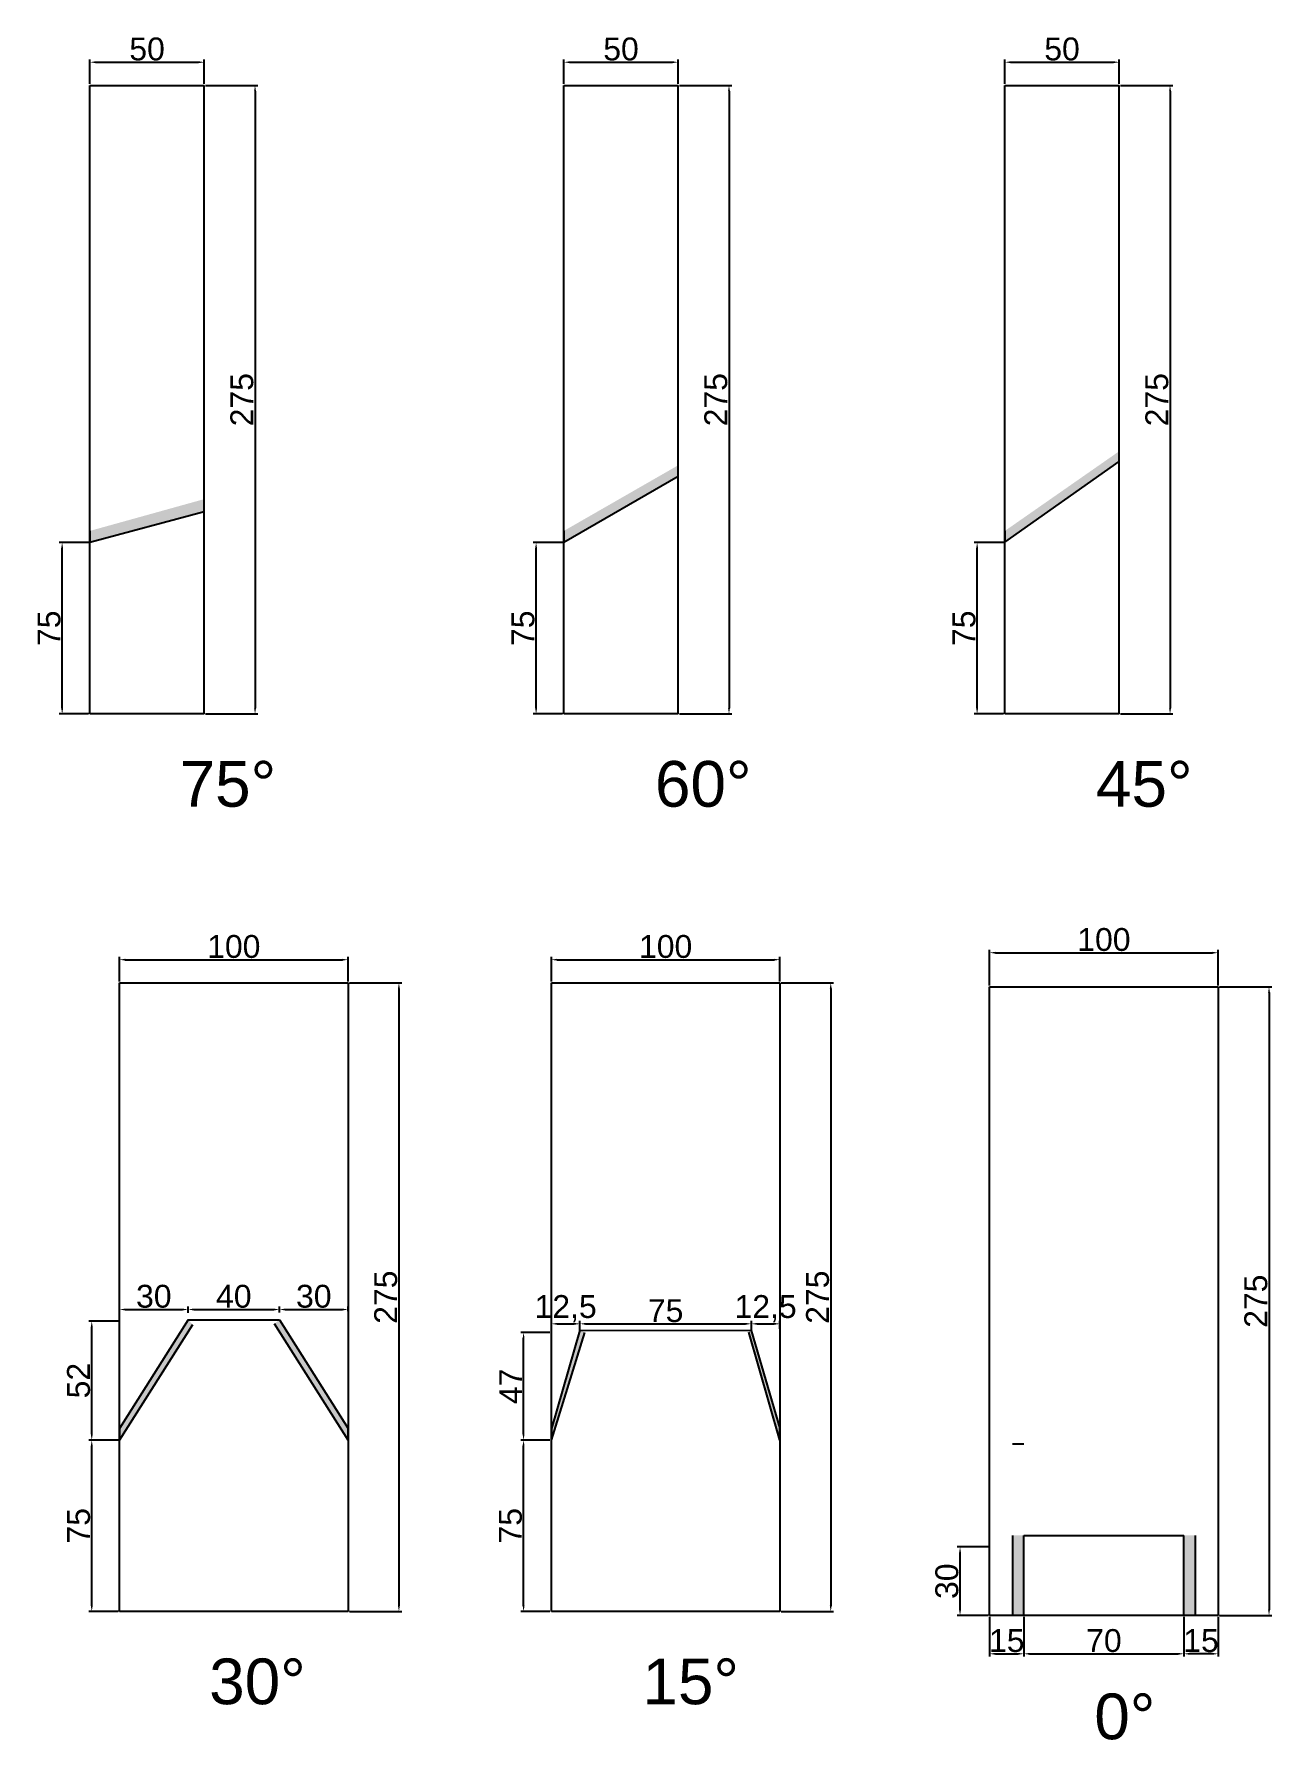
# Model space of a CAD drawing. Header units: millimetres. Extents: x 277 to 35015, y -7843 to 25622.
# Drawn here: x 2568 to 3109, y 697 to 1443 of the extents above; entities that cross this region are included whole.
import ezdxf

# ---------------------------------------------------------------- set-up
doc = ezdxf.new("R2010")
doc.units = ezdxf.units.MM
doc.layers.add('尺寸标注', color=6, linetype='Continuous')
doc.layers.add('焊缝', color=250, linetype='Continuous')
doc.styles.get("Standard").update_dxf_attribs({"font": 'arial.ttf'})
doc.dimstyles.new('ISO-25-JHF', dxfattribs={"dimtxt": 10, "dimasz": 2.5, "dimexe": 1.25, "dimexo": 0.625, "dimtad": 1, "dimtxsty": 'Standard', "dimcen": 2.5, "dimadec": 0, "dimazin": 0, "dimtfac": 1, "dimtmove": 0, "dimatfit": 3, "dimfxl": 1, "dimarcsym": 0})

# ---------------------------------------------------------------- blocks, each defined once
blk = doc.blocks.new('*D182')
at = {"layer": 'Defpoints', "color": 0, "transparency": 16777216}
for p in [(2579.96, 1220.59), (2592.12, 1220.59), (2592.12, 1145.59)]:
    blk.add_point(p, dxfattribs=at)
at = {"layer": '尺寸标注', "color": 0, "lineweight": -2, "transparency": 16777216}
for p, q in [((2591.49, 1220.59), (2578.71, 1220.59)), ((2579.96, 1148.09), (2579.96, 1218.09)), ((2591.49, 1145.59), (2578.71, 1145.59))]:
    blk.add_line(p, q, dxfattribs=at)
at = {"layer": '尺寸标注', "color": 0, "transparency": 16777216}
for points in [[(2579.54, 1218.09), (2580.38, 1218.09), (2579.96, 1220.59)], [(2579.54, 1148.09), (2580.38, 1148.09), (2579.96, 1145.59)]]:
    blk.add_solid(points, dxfattribs=at)
at = {"layer": '尺寸标注', "color": 0, "transparency": 16777216, "insert": (2574.25, 1183.09), "char_height": 10, "attachment_point": 5, "rotation": 90}
blk.add_mtext('75', dxfattribs=at)
blk = doc.blocks.new('*D183')
at = {"layer": 'Defpoints', "color": 0, "transparency": 16777216}
for p in [(2787.35, 1220.59), (2799.51, 1220.59), (2799.51, 1145.59)]:
    blk.add_point(p, dxfattribs=at)
at = {"layer": '尺寸标注', "color": 0, "lineweight": -2, "transparency": 16777216}
for p, q in [((2798.88, 1220.59), (2786.1, 1220.59)), ((2787.35, 1148.09), (2787.35, 1218.09)), ((2798.88, 1145.59), (2786.1, 1145.59))]:
    blk.add_line(p, q, dxfattribs=at)
at = {"layer": '尺寸标注', "color": 0, "transparency": 16777216}
for points in [[(2786.93, 1218.09), (2787.76, 1218.09), (2787.35, 1220.59)], [(2786.93, 1148.09), (2787.76, 1148.09), (2787.35, 1145.59)]]:
    blk.add_solid(points, dxfattribs=at)
at = {"layer": '尺寸标注', "color": 0, "transparency": 16777216, "insert": (2781.64, 1183.09), "char_height": 10, "attachment_point": 5, "rotation": 90}
blk.add_mtext('75', dxfattribs=at)
blk = doc.blocks.new('*D189')
at = {"layer": 'Defpoints', "color": 0, "transparency": 16777216}
for p in [(2705.07, 1038.09), (2605.07, 1027.96), (2705.07, 1027.96)]:
    blk.add_point(p, dxfattribs=at)
at = {"layer": '尺寸标注', "color": 0, "lineweight": -2, "transparency": 16777216}
for p, q in [((2605.07, 1028.58), (2605.07, 1039.34)), ((2607.57, 1038.09), (2702.57, 1038.09)), ((2705.07, 1028.58), (2705.07, 1039.34))]:
    blk.add_line(p, q, dxfattribs=at)
at = {"layer": '尺寸标注', "color": 0, "transparency": 16777216}
for points in [[(2607.57, 1038.51), (2607.57, 1037.68), (2605.07, 1038.09)], [(2702.57, 1038.51), (2702.57, 1037.68), (2705.07, 1038.09)]]:
    blk.add_solid(points, dxfattribs=at)
at = {"layer": '尺寸标注', "color": 0, "transparency": 16777216, "insert": (2655.07, 1043.82), "char_height": 10, "attachment_point": 5}
blk.add_mtext('100', dxfattribs=at)
blk = doc.blocks.new('*D190')
at = {"layer": 'Defpoints', "color": 0, "transparency": 16777216}
for p in [(2592.91, 827.96), (2605.07, 827.96), (2605.07, 752.96)]:
    blk.add_point(p, dxfattribs=at)
at = {"layer": '尺寸标注', "color": 0, "lineweight": -2, "transparency": 16777216}
for p, q in [((2604.45, 827.96), (2591.66, 827.96)), ((2592.91, 755.46), (2592.91, 825.46)), ((2604.45, 752.96), (2591.66, 752.96))]:
    blk.add_line(p, q, dxfattribs=at)
at = {"layer": '尺寸标注', "color": 0, "transparency": 16777216}
for points in [[(2592.5, 825.46), (2593.33, 825.46), (2592.91, 827.96)], [(2592.5, 755.46), (2593.33, 755.46), (2592.91, 752.96)]]:
    blk.add_solid(points, dxfattribs=at)
at = {"layer": '尺寸标注', "color": 0, "transparency": 16777216, "insert": (2587.2, 790.46), "char_height": 10, "attachment_point": 5, "rotation": 90}
blk.add_mtext('75', dxfattribs=at)
blk = doc.blocks.new('*D191')
at = {"layer": 'Defpoints', "color": 0, "transparency": 16777216}
for p in [(2705.07, 1027.96), (2705.07, 752.96), (2727.32, 752.96)]:
    blk.add_point(p, dxfattribs=at)
at = {"layer": '尺寸标注', "color": 0, "lineweight": -2, "transparency": 16777216}
for p, q in [((2705.7, 1027.96), (2728.57, 1027.96)), ((2727.32, 1025.46), (2727.32, 755.46)), ((2705.7, 752.96), (2728.57, 752.96))]:
    blk.add_line(p, q, dxfattribs=at)
at = {"layer": '尺寸标注', "color": 0, "transparency": 16777216}
for points in [[(2726.91, 1025.46), (2727.74, 1025.46), (2727.32, 1027.96)], [(2726.91, 755.46), (2727.74, 755.46), (2727.32, 752.96)]]:
    blk.add_solid(points, dxfattribs=at)
at = {"layer": '尺寸标注', "color": 0, "transparency": 16777216, "insert": (2721.59, 890.46), "char_height": 10, "attachment_point": 5, "rotation": 90}
blk.add_mtext('275', dxfattribs=at)
blk = doc.blocks.new('*D192')
at = {"layer": 'Defpoints', "color": 0, "transparency": 16777216}
for p in [(2894.03, 1038.09), (2794.03, 1027.96), (2894.03, 1027.96)]:
    blk.add_point(p, dxfattribs=at)
at = {"layer": '尺寸标注', "color": 0, "lineweight": -2, "transparency": 16777216}
for p, q in [((2794.03, 1028.58), (2794.03, 1039.34)), ((2796.53, 1038.09), (2891.53, 1038.09)), ((2894.03, 1028.58), (2894.03, 1039.34))]:
    blk.add_line(p, q, dxfattribs=at)
at = {"layer": '尺寸标注', "color": 0, "transparency": 16777216}
for points in [[(2796.53, 1038.51), (2796.53, 1037.68), (2794.03, 1038.09)], [(2891.53, 1038.51), (2891.53, 1037.68), (2894.03, 1038.09)]]:
    blk.add_solid(points, dxfattribs=at)
at = {"layer": '尺寸标注', "color": 0, "transparency": 16777216, "insert": (2844.03, 1043.82), "char_height": 10, "attachment_point": 5}
blk.add_mtext('100', dxfattribs=at)
blk = doc.blocks.new('*D193')
at = {"layer": 'Defpoints', "color": 0, "transparency": 16777216}
for p in [(2781.87, 827.96), (2794.03, 827.96), (2794.03, 752.96)]:
    blk.add_point(p, dxfattribs=at)
at = {"layer": '尺寸标注', "color": 0, "lineweight": -2, "transparency": 16777216}
for p, q in [((2793.4, 827.96), (2780.62, 827.96)), ((2781.87, 755.46), (2781.87, 825.46)), ((2793.4, 752.96), (2780.62, 752.96))]:
    blk.add_line(p, q, dxfattribs=at)
at = {"layer": '尺寸标注', "color": 0, "transparency": 16777216}
for points in [[(2781.45, 825.46), (2782.28, 825.46), (2781.87, 827.96)], [(2781.45, 755.46), (2782.28, 755.46), (2781.87, 752.96)]]:
    blk.add_solid(points, dxfattribs=at)
at = {"layer": '尺寸标注', "color": 0, "transparency": 16777216, "insert": (2776.16, 790.46), "char_height": 10, "attachment_point": 5, "rotation": 90}
blk.add_mtext('75', dxfattribs=at)
blk = doc.blocks.new('*D194')
at = {"layer": 'Defpoints', "color": 0, "transparency": 16777216}
for p in [(2894.03, 1027.96), (2894.03, 752.96), (2916.28, 752.96)]:
    blk.add_point(p, dxfattribs=at)
at = {"layer": '尺寸标注', "color": 0, "lineweight": -2, "transparency": 16777216}
for p, q in [((2894.65, 1027.96), (2917.53, 1027.96)), ((2916.28, 1025.46), (2916.28, 755.46)), ((2894.65, 752.96), (2917.53, 752.96))]:
    blk.add_line(p, q, dxfattribs=at)
at = {"layer": '尺寸标注', "color": 0, "transparency": 16777216}
for points in [[(2915.86, 1025.46), (2916.7, 1025.46), (2916.28, 1027.96)], [(2915.86, 755.46), (2916.7, 755.46), (2916.28, 752.96)]]:
    blk.add_solid(points, dxfattribs=at)
at = {"layer": '尺寸标注', "color": 0, "transparency": 16777216, "insert": (2910.55, 890.46), "char_height": 10, "attachment_point": 5, "rotation": 90}
blk.add_mtext('275', dxfattribs=at)
blk = doc.blocks.new('*D195')
at = {"layer": 'Defpoints', "color": 0, "transparency": 16777216}
for p in [(2781.87, 874.96), (2794.03, 874.96), (2794.03, 827.96)]:
    blk.add_point(p, dxfattribs=at)
at = {"layer": '尺寸标注', "color": 0, "lineweight": -2, "transparency": 16777216}
for p, q in [((2793.4, 874.96), (2780.62, 874.96)), ((2781.87, 830.46), (2781.87, 872.46)), ((2793.4, 827.96), (2780.62, 827.96))]:
    blk.add_line(p, q, dxfattribs=at)
at = {"layer": '尺寸标注', "color": 0, "transparency": 16777216}
for points in [[(2781.45, 872.46), (2782.28, 872.46), (2781.87, 874.96)], [(2781.45, 830.46), (2782.28, 830.46), (2781.87, 827.96)]]:
    blk.add_solid(points, dxfattribs=at)
at = {"layer": '尺寸标注', "color": 0, "transparency": 16777216, "insert": (2776.24, 851.46), "char_height": 10, "attachment_point": 5, "rotation": 89.99989}
blk.add_mtext('47', dxfattribs=at)
blk = doc.blocks.new('*D148')
at = {"layer": 'Defpoints', "color": 0, "transparency": 16777216}
for p in [(2794.03, 875.36), (2806.53, 878.8), (2806.53, 875.36)]:
    blk.add_point(p, dxfattribs=at)
at = {"layer": '尺寸标注', "color": 0, "lineweight": -2, "transparency": 16777216}
for p, q in [((2794.03, 875.99), (2794.03, 880.05)), ((2796.53, 878.8), (2804.03, 878.8)), ((2806.53, 875.99), (2806.53, 880.05))]:
    blk.add_line(p, q, dxfattribs=at)
at = {"layer": '尺寸标注', "color": 0, "transparency": 16777216}
for points in [[(2796.53, 879.22), (2796.53, 878.38), (2794.03, 878.8)], [(2804.03, 879.22), (2804.03, 878.38), (2806.53, 878.8)]]:
    blk.add_solid(points, dxfattribs=at)
at = {"layer": '尺寸标注', "color": 0, "transparency": 16777216, "insert": (2800.28, 885.43), "char_height": 10, "attachment_point": 5}
blk.add_mtext('12,5', dxfattribs=at)
blk = doc.blocks.new('*D149')
at = {"layer": 'Defpoints', "color": 0, "transparency": 16777216}
for p in [(2806.53, 875.31), (2881.53, 878.8), (2881.53, 875.31)]:
    blk.add_point(p, dxfattribs=at)
at = {"layer": '尺寸标注', "color": 0, "lineweight": -2, "transparency": 16777216}
for p, q in [((2806.53, 875.94), (2806.53, 880.05)), ((2809.03, 878.8), (2879.03, 878.8)), ((2881.53, 875.94), (2881.53, 880.05))]:
    blk.add_line(p, q, dxfattribs=at)
at = {"layer": '尺寸标注', "color": 0, "transparency": 16777216}
for points in [[(2809.03, 879.22), (2809.03, 878.38), (2806.53, 878.8)], [(2879.03, 879.22), (2879.03, 878.38), (2881.53, 878.8)]]:
    blk.add_solid(points, dxfattribs=at)
at = {"layer": '尺寸标注', "color": 0, "transparency": 16777216, "insert": (2844.03, 884.51), "char_height": 10, "attachment_point": 5}
blk.add_mtext('75', dxfattribs=at)
blk = doc.blocks.new('*D150')
at = {"layer": 'Defpoints', "color": 0, "transparency": 16777216}
for p in [(2881.53, 875.94), (2894.03, 878.8), (2894.03, 875.94)]:
    blk.add_point(p, dxfattribs=at)
at = {"layer": '尺寸标注', "color": 0, "lineweight": -2, "transparency": 16777216}
for p, q in [((2881.53, 876.56), (2881.53, 880.05)), ((2884.03, 878.8), (2891.53, 878.8)), ((2894.03, 876.56), (2894.03, 880.05))]:
    blk.add_line(p, q, dxfattribs=at)
at = {"layer": '尺寸标注', "color": 0, "transparency": 16777216}
for points in [[(2884.03, 879.22), (2884.03, 878.38), (2881.53, 878.8)], [(2891.53, 879.22), (2891.53, 878.38), (2894.03, 878.8)]]:
    blk.add_solid(points, dxfattribs=at)
at = {"layer": '尺寸标注', "color": 0, "transparency": 16777216, "insert": (2887.78, 885.43), "char_height": 10, "attachment_point": 5}
blk.add_mtext('12,5', dxfattribs=at)
blk = doc.blocks.new('*D196')
at = {"layer": 'Defpoints', "color": 0, "transparency": 16777216}
for p in [(2592.91, 879.96), (2605.07, 879.96), (2605.07, 827.96)]:
    blk.add_point(p, dxfattribs=at)
at = {"layer": '尺寸标注', "color": 0, "lineweight": -2, "transparency": 16777216}
for p, q in [((2604.45, 879.96), (2591.66, 879.96)), ((2592.91, 830.46), (2592.91, 877.46)), ((2604.45, 827.96), (2591.66, 827.96))]:
    blk.add_line(p, q, dxfattribs=at)
at = {"layer": '尺寸标注', "color": 0, "transparency": 16777216}
for points in [[(2592.5, 877.46), (2593.33, 877.46), (2592.91, 879.96)], [(2592.5, 830.46), (2593.33, 830.46), (2592.91, 827.96)]]:
    blk.add_solid(points, dxfattribs=at)
at = {"layer": '尺寸标注', "color": 0, "transparency": 16777216, "insert": (2587.18, 853.96), "char_height": 10, "attachment_point": 5, "rotation": 90}
blk.add_mtext('52', dxfattribs=at)
blk = doc.blocks.new('*D151')
at = {"layer": 'Defpoints', "color": 0, "transparency": 16777216}
for p in [(2605.07, 883), (2635.07, 885.06), (2635.07, 883)]:
    blk.add_point(p, dxfattribs=at)
at = {"layer": '尺寸标注', "color": 0, "lineweight": -2, "transparency": 16777216}
for p, q in [((2605.07, 883.62), (2605.07, 886.31)), ((2607.57, 885.06), (2632.57, 885.06)), ((2635.07, 883.62), (2635.07, 886.31))]:
    blk.add_line(p, q, dxfattribs=at)
at = {"layer": '尺寸标注', "color": 0, "transparency": 16777216}
for points in [[(2607.57, 885.48), (2607.57, 884.64), (2605.07, 885.06)], [(2632.57, 885.48), (2632.57, 884.64), (2635.07, 885.06)]]:
    blk.add_solid(points, dxfattribs=at)
at = {"layer": '尺寸标注', "color": 0, "transparency": 16777216, "insert": (2620.07, 890.8), "char_height": 10, "attachment_point": 5}
blk.add_mtext('30', dxfattribs=at)
blk = doc.blocks.new('*D152')
at = {"layer": 'Defpoints', "color": 0, "transparency": 16777216}
for p in [(2635.07, 883.07), (2675.07, 885.06), (2675.07, 883.07)]:
    blk.add_point(p, dxfattribs=at)
at = {"layer": '尺寸标注', "color": 0, "lineweight": -2, "transparency": 16777216}
for p, q in [((2635.07, 883.7), (2635.07, 886.31)), ((2637.57, 885.06), (2672.57, 885.06)), ((2675.07, 883.7), (2675.07, 886.31))]:
    blk.add_line(p, q, dxfattribs=at)
at = {"layer": '尺寸标注', "color": 0, "transparency": 16777216}
for points in [[(2637.57, 885.48), (2637.57, 884.64), (2635.07, 885.06)], [(2672.57, 885.48), (2672.57, 884.64), (2675.07, 885.06)]]:
    blk.add_solid(points, dxfattribs=at)
at = {"layer": '尺寸标注', "color": 0, "transparency": 16777216, "insert": (2655.07, 890.79), "char_height": 10, "attachment_point": 5}
blk.add_mtext('40', dxfattribs=at)
blk = doc.blocks.new('*D153')
at = {"layer": 'Defpoints', "color": 0, "transparency": 16777216}
for p in [(2675.07, 883.7), (2705.07, 885.06), (2705.07, 883.7)]:
    blk.add_point(p, dxfattribs=at)
at = {"layer": '尺寸标注', "color": 0, "lineweight": -2, "transparency": 16777216}
for p, q in [((2675.07, 884.32), (2675.07, 886.31)), ((2677.57, 885.06), (2702.57, 885.06)), ((2705.07, 884.32), (2705.07, 886.31))]:
    blk.add_line(p, q, dxfattribs=at)
at = {"layer": '尺寸标注', "color": 0, "transparency": 16777216}
for points in [[(2677.57, 885.48), (2677.57, 884.64), (2675.07, 885.06)], [(2702.57, 885.48), (2702.57, 884.64), (2705.07, 885.06)]]:
    blk.add_solid(points, dxfattribs=at)
at = {"layer": '尺寸标注', "color": 0, "transparency": 16777216, "insert": (2690.07, 890.8), "char_height": 10, "attachment_point": 5}
blk.add_mtext('30', dxfattribs=at)
blk = doc.blocks.new('*D197')
at = {"layer": 'Defpoints', "color": 0, "transparency": 16777216}
for p in [(3085.81, 1041.14), (2985.81, 1026.2), (3085.81, 1026.2)]:
    blk.add_point(p, dxfattribs=at)
at = {"layer": '尺寸标注', "color": 0, "lineweight": -2, "transparency": 16777216}
for p, q in [((2985.81, 1026.83), (2985.81, 1042.39)), ((2988.31, 1041.14), (3083.31, 1041.14)), ((3085.81, 1026.83), (3085.81, 1042.39))]:
    blk.add_line(p, q, dxfattribs=at)
at = {"layer": '尺寸标注', "color": 0, "transparency": 16777216}
for points in [[(2988.31, 1041.56), (2988.31, 1040.73), (2985.81, 1041.14)], [(3083.31, 1041.56), (3083.31, 1040.73), (3085.81, 1041.14)]]:
    blk.add_solid(points, dxfattribs=at)
at = {"layer": '尺寸标注', "color": 0, "transparency": 16777216, "insert": (3035.81, 1046.87), "char_height": 10, "attachment_point": 5}
blk.add_mtext('100', dxfattribs=at)
blk = doc.blocks.new('*D198')
at = {"layer": 'Defpoints', "color": 0, "transparency": 16777216}
for p in [(2972.86, 781.2), (2985.81, 781.2), (2985.81, 751.2)]:
    blk.add_point(p, dxfattribs=at)
at = {"layer": '尺寸标注', "color": 0, "lineweight": -2, "transparency": 16777216}
for p, q in [((2985.18, 781.2), (2971.61, 781.2)), ((2972.86, 753.7), (2972.86, 778.7)), ((2985.18, 751.2), (2971.61, 751.2))]:
    blk.add_line(p, q, dxfattribs=at)
at = {"layer": '尺寸标注', "color": 0, "transparency": 16777216}
for points in [[(2972.44, 778.7), (2973.27, 778.7), (2972.86, 781.2)], [(2972.44, 753.7), (2973.27, 753.7), (2972.86, 751.2)]]:
    blk.add_solid(points, dxfattribs=at)
at = {"layer": '尺寸标注', "color": 0, "transparency": 16777216, "insert": (2967.12, 766.2), "char_height": 10, "attachment_point": 5, "rotation": 90}
blk.add_mtext('30', dxfattribs=at)
blk = doc.blocks.new('*D199')
at = {"layer": 'Defpoints', "color": 0, "transparency": 16777216}
for p in [(2980.33, 1220.59), (2992.49, 1220.59), (2992.49, 1145.59)]:
    blk.add_point(p, dxfattribs=at)
at = {"layer": '尺寸标注', "color": 0, "lineweight": -2, "transparency": 16777216}
for p, q in [((2991.86, 1220.59), (2979.08, 1220.59)), ((2980.33, 1148.09), (2980.33, 1218.09)), ((2991.86, 1145.59), (2979.08, 1145.59))]:
    blk.add_line(p, q, dxfattribs=at)
at = {"layer": '尺寸标注', "color": 0, "transparency": 16777216}
for points in [[(2979.91, 1218.09), (2980.75, 1218.09), (2980.33, 1220.59)], [(2979.91, 1148.09), (2980.75, 1148.09), (2980.33, 1145.59)]]:
    blk.add_solid(points, dxfattribs=at)
at = {"layer": '尺寸标注', "color": 0, "transparency": 16777216, "insert": (2974.62, 1183.09), "char_height": 10, "attachment_point": 5, "rotation": 90}
blk.add_mtext('75', dxfattribs=at)
blk = doc.blocks.new('*D175')
at = {"layer": 'Defpoints', "color": 0, "transparency": 16777216}
for p in [(2985.81, 751.2), (3000.81, 751.2), (3000.81, 734.44)]:
    blk.add_point(p, dxfattribs=at)
at = {"layer": '尺寸标注', "color": 0, "lineweight": -2, "transparency": 16777216}
for p, q in [((2985.81, 750.58), (2985.81, 733.19)), ((3000.81, 750.58), (3000.81, 733.19)), ((2988.31, 734.44), (2998.31, 734.44))]:
    blk.add_line(p, q, dxfattribs=at)
at = {"layer": '尺寸标注', "color": 0, "transparency": 16777216}
for points in [[(2988.31, 734.86), (2988.31, 734.02), (2985.81, 734.44)], [(2998.31, 734.86), (2998.31, 734.02), (3000.81, 734.44)]]:
    blk.add_solid(points, dxfattribs=at)
at = {"layer": '尺寸标注', "color": 0, "transparency": 16777216, "insert": (2993.31, 740.17), "char_height": 10, "attachment_point": 5}
blk.add_mtext('15', dxfattribs=at)
blk = doc.blocks.new('*D143')
at = {"layer": 'Defpoints', "color": 0, "transparency": 16777216}
for p in [(3070.81, 751.2), (3085.81, 751.2), (3070.81, 734.44)]:
    blk.add_point(p, dxfattribs=at)
at = {"layer": '尺寸标注', "color": 0, "lineweight": -2, "transparency": 16777216}
for p, q in [((3070.81, 750.58), (3070.81, 733.19)), ((3085.81, 750.58), (3085.81, 733.19)), ((3083.31, 734.44), (3073.31, 734.44))]:
    blk.add_line(p, q, dxfattribs=at)
at = {"layer": '尺寸标注', "color": 0, "transparency": 16777216}
for points in [[(3073.31, 734.86), (3073.31, 734.02), (3070.81, 734.44)], [(3083.31, 734.86), (3083.31, 734.02), (3085.81, 734.44)]]:
    blk.add_solid(points, dxfattribs=at)
at = {"layer": '尺寸标注', "color": 0, "transparency": 16777216, "insert": (3078.31, 740.17), "char_height": 10, "attachment_point": 5}
blk.add_mtext('15', dxfattribs=at)
blk = doc.blocks.new('*D144')
at = {"layer": 'Defpoints', "color": 0, "transparency": 16777216}
for p in [(3000.81, 751.2), (3070.81, 751.2), (3070.81, 734.44)]:
    blk.add_point(p, dxfattribs=at)
at = {"layer": '尺寸标注', "color": 0, "lineweight": -2, "transparency": 16777216}
for p, q in [((3000.81, 750.58), (3000.81, 733.19)), ((3070.81, 750.58), (3070.81, 733.19)), ((3003.31, 734.44), (3068.31, 734.44))]:
    blk.add_line(p, q, dxfattribs=at)
at = {"layer": '尺寸标注', "color": 0, "transparency": 16777216}
for points in [[(3003.31, 734.86), (3003.31, 734.02), (3000.81, 734.44)], [(3068.31, 734.86), (3068.31, 734.02), (3070.81, 734.44)]]:
    blk.add_solid(points, dxfattribs=at)
at = {"layer": '尺寸标注', "color": 0, "transparency": 16777216, "insert": (3035.81, 740.17), "char_height": 10, "attachment_point": 5}
blk.add_mtext('70', dxfattribs=at)
blk = doc.blocks.new('*D145')
at = {"layer": 'Defpoints', "color": 0, "transparency": 16777216}
for p in [(3085.81, 1026.2), (3085.81, 751.2), (3108.06, 751.2)]:
    blk.add_point(p, dxfattribs=at)
at = {"layer": '尺寸标注', "color": 0, "lineweight": -2, "transparency": 16777216}
for p, q in [((3086.43, 1026.2), (3109.31, 1026.2)), ((3108.06, 1023.7), (3108.06, 753.7)), ((3086.43, 751.2), (3109.31, 751.2))]:
    blk.add_line(p, q, dxfattribs=at)
at = {"layer": '尺寸标注', "color": 0, "transparency": 16777216}
for points in [[(3107.64, 1023.7), (3108.48, 1023.7), (3108.06, 1026.2)], [(3107.64, 753.7), (3108.48, 753.7), (3108.06, 751.2)]]:
    blk.add_solid(points, dxfattribs=at)
at = {"layer": '尺寸标注', "color": 0, "transparency": 16777216, "insert": (3102.33, 888.7), "char_height": 10, "attachment_point": 5, "rotation": 90}
blk.add_mtext('275', dxfattribs=at)
blk = doc.blocks.new('*D126')
at = {"layer": 'Defpoints', "color": 0, "transparency": 16777216}
for p in [(2849.51, 1430.72), (2799.51, 1420.59), (2849.51, 1420.59)]:
    blk.add_point(p, dxfattribs=at)
at = {"layer": '尺寸标注', "color": 0, "lineweight": -2, "transparency": 16777216}
for p, q in [((2799.51, 1421.21), (2799.51, 1431.97)), ((2802.01, 1430.72), (2847.01, 1430.72)), ((2849.51, 1421.21), (2849.51, 1431.97))]:
    blk.add_line(p, q, dxfattribs=at)
at = {"layer": '尺寸标注', "color": 0, "transparency": 16777216}
for points in [[(2802.01, 1431.14), (2802.01, 1430.31), (2799.51, 1430.72)], [(2847.01, 1431.14), (2847.01, 1430.31), (2849.51, 1430.72)]]:
    blk.add_solid(points, dxfattribs=at)
at = {"layer": '尺寸标注', "color": 0, "transparency": 16777216, "insert": (2824.51, 1436.46), "char_height": 10, "attachment_point": 5}
blk.add_mtext('50', dxfattribs=at)
blk = doc.blocks.new('*D127')
at = {"layer": 'Defpoints', "color": 0, "transparency": 16777216}
for p in [(2849.51, 1420.59), (2849.51, 1145.59), (2871.76, 1145.59)]:
    blk.add_point(p, dxfattribs=at)
at = {"layer": '尺寸标注', "color": 0, "lineweight": -2, "transparency": 16777216}
for p, q in [((2850.13, 1420.59), (2873.01, 1420.59)), ((2871.76, 1418.09), (2871.76, 1148.09)), ((2850.13, 1145.59), (2873.01, 1145.59))]:
    blk.add_line(p, q, dxfattribs=at)
at = {"layer": '尺寸标注', "color": 0, "transparency": 16777216}
for points in [[(2871.34, 1418.09), (2872.18, 1418.09), (2871.76, 1420.59)], [(2871.34, 1148.09), (2872.18, 1148.09), (2871.76, 1145.59)]]:
    blk.add_solid(points, dxfattribs=at)
at = {"layer": '尺寸标注', "color": 0, "transparency": 16777216, "insert": (2866.03, 1283.09), "char_height": 10, "attachment_point": 5, "rotation": 90}
blk.add_mtext('275', dxfattribs=at)
blk = doc.blocks.new('*D128')
at = {"layer": 'Defpoints', "color": 0, "transparency": 16777216}
for p in [(3042.49, 1430.72), (2992.49, 1420.59), (3042.49, 1420.59)]:
    blk.add_point(p, dxfattribs=at)
at = {"layer": '尺寸标注', "color": 0, "lineweight": -2, "transparency": 16777216}
for p, q in [((2992.49, 1421.21), (2992.49, 1431.97)), ((2994.99, 1430.72), (3039.99, 1430.72)), ((3042.49, 1421.21), (3042.49, 1431.97))]:
    blk.add_line(p, q, dxfattribs=at)
at = {"layer": '尺寸标注', "color": 0, "transparency": 16777216}
for points in [[(2994.99, 1431.14), (2994.99, 1430.31), (2992.49, 1430.72)], [(3039.99, 1431.14), (3039.99, 1430.31), (3042.49, 1430.72)]]:
    blk.add_solid(points, dxfattribs=at)
at = {"layer": '尺寸标注', "color": 0, "transparency": 16777216, "insert": (3017.49, 1436.46), "char_height": 10, "attachment_point": 5}
blk.add_mtext('50', dxfattribs=at)
blk = doc.blocks.new('*D129')
at = {"layer": 'Defpoints', "color": 0, "transparency": 16777216}
for p in [(3042.49, 1420.59), (3042.49, 1145.59), (3064.74, 1145.59)]:
    blk.add_point(p, dxfattribs=at)
at = {"layer": '尺寸标注', "color": 0, "lineweight": -2, "transparency": 16777216}
for p, q in [((3043.11, 1420.59), (3065.99, 1420.59)), ((3064.74, 1418.09), (3064.74, 1148.09)), ((3043.11, 1145.59), (3065.99, 1145.59))]:
    blk.add_line(p, q, dxfattribs=at)
at = {"layer": '尺寸标注', "color": 0, "transparency": 16777216}
for points in [[(3064.33, 1418.09), (3065.16, 1418.09), (3064.74, 1420.59)], [(3064.33, 1148.09), (3065.16, 1148.09), (3064.74, 1145.59)]]:
    blk.add_solid(points, dxfattribs=at)
at = {"layer": '尺寸标注', "color": 0, "transparency": 16777216, "insert": (3059.01, 1283.09), "char_height": 10, "attachment_point": 5, "rotation": 90}
blk.add_mtext('275', dxfattribs=at)
blk = doc.blocks.new('*D130')
at = {"layer": 'Defpoints', "color": 0, "transparency": 16777216}
for p in [(2642.12, 1430.72), (2592.12, 1420.59), (2642.12, 1420.59)]:
    blk.add_point(p, dxfattribs=at)
at = {"layer": '尺寸标注', "color": 0, "lineweight": -2, "transparency": 16777216}
for p, q in [((2592.12, 1421.21), (2592.12, 1431.97)), ((2594.62, 1430.72), (2639.62, 1430.72)), ((2642.12, 1421.21), (2642.12, 1431.97))]:
    blk.add_line(p, q, dxfattribs=at)
at = {"layer": '尺寸标注', "color": 0, "transparency": 16777216}
for points in [[(2594.62, 1431.14), (2594.62, 1430.31), (2592.12, 1430.72)], [(2639.62, 1431.14), (2639.62, 1430.31), (2642.12, 1430.72)]]:
    blk.add_solid(points, dxfattribs=at)
at = {"layer": '尺寸标注', "color": 0, "transparency": 16777216, "insert": (2617.12, 1436.46), "char_height": 10, "attachment_point": 5}
blk.add_mtext('50', dxfattribs=at)
blk = doc.blocks.new('*D131')
at = {"layer": 'Defpoints', "color": 0, "transparency": 16777216}
for p in [(2642.12, 1420.59), (2642.12, 1145.59), (2664.37, 1145.59)]:
    blk.add_point(p, dxfattribs=at)
at = {"layer": '尺寸标注', "color": 0, "lineweight": -2, "transparency": 16777216}
for p, q in [((2642.74, 1420.59), (2665.62, 1420.59)), ((2664.37, 1418.09), (2664.37, 1148.09)), ((2642.74, 1145.59), (2665.62, 1145.59))]:
    blk.add_line(p, q, dxfattribs=at)
at = {"layer": '尺寸标注', "color": 0, "transparency": 16777216}
for points in [[(2663.96, 1418.09), (2664.79, 1418.09), (2664.37, 1420.59)], [(2663.96, 1148.09), (2664.79, 1148.09), (2664.37, 1145.59)]]:
    blk.add_solid(points, dxfattribs=at)
at = {"layer": '尺寸标注', "color": 0, "transparency": 16777216, "insert": (2658.64, 1283.09), "char_height": 10, "attachment_point": 5, "rotation": 90}
blk.add_mtext('275', dxfattribs=at)

msp = doc.modelspace()

# ---------------------------------------------------------------- hatches: boundary and pattern name
at = {"layer": '焊缝'}
h = msp.add_hatch(color=250, dxfattribs=at)
h.dxf.hatch_style = 1
h.paths.add_polyline_path([(2799.506, 1225.688), (2799.506, 1220.688), (2849.506, 1249.688), (2849.506, 1254.388)])
h = msp.add_hatch(color=250, dxfattribs=at)
h.dxf.hatch_style = 1
h.paths.add_polyline_path([(2992.488, 1225.688), (2992.488, 1220.688), (3042.488, 1256.056), (3042.488, 1260.53)])
h = msp.add_hatch(color=250, dxfattribs=at)
h.dxf.hatch_style = 1
h.paths.add_polyline_path([(2592.119, 1225.688), (2592.119, 1220.688), (2642.119, 1234.188), (2642.119, 1239.586)])
h = msp.add_hatch(color=250, dxfattribs=at)
h.dxf.hatch_style = 1
h.paths.add_polyline_path([(2605.07, 833.057), (2605.07, 827.955), (2637.187, 878.456), (2635.07, 880.58)])
h = msp.add_hatch(color=250, dxfattribs=at)
h.dxf.hatch_style = 1
h.paths.add_polyline_path([(2705.07, 833.057), (2705.07, 827.955), (2672.914, 878.825), (2675.07, 880.58)])
h = msp.add_hatch(color=250, dxfattribs=at)
h.dxf.hatch_style = 1
h.paths.add_polyline_path([(2794.025, 833.057), (2794.025, 827.955), (2808.611, 875.016), (2806.525, 875.986)])
h = msp.add_hatch(color=250, dxfattribs=at)
h.dxf.hatch_style = 1
h.paths.add_polyline_path([(2894.025, 833.057), (2894.025, 827.955), (2879.982, 875.008), (2881.525, 875.94)])
h = msp.add_hatch(color=250, dxfattribs=at)
h.dxf.hatch_style = 1
h.paths.add_polyline_path([(3000.806, 786.204), (2995.806, 786.204), (2995.806, 751.204), (3000.806, 751.204)])
h = msp.add_hatch(color=250, dxfattribs=at)
h.dxf.hatch_style = 1
h.paths.add_polyline_path([(3070.806, 786.204), (3075.806, 786.204), (3075.806, 751.204), (3070.806, 751.204)])

# ---------------------------------------------------------------- linework, layer by layer
for p, q in [((2592.119, 1420.587), (2642.119, 1420.587)), ((2592.119, 1145.587), (2592.119, 1420.587)), ((2642.119, 1145.587), (2642.119, 1420.587)), ((2799.506, 1145.587), (2799.506, 1420.587)), ((2799.506, 1420.587), (2849.506, 1420.587)), ((2849.506, 1145.587), (2849.506, 1420.587)), ((2849.506, 1145.587), (2849.506, 1420.587)), ((2992.488, 1145.587), (2992.488, 1420.587)), ((2992.488, 1420.587), (3042.488, 1420.587)), ((3042.488, 1145.587), (3042.488, 1420.587)), ((3042.488, 1145.587), (3042.488, 1420.587)), ((2642.119, 1145.587), (2592.119, 1145.587)), ((2849.506, 1145.587), (2799.506, 1145.587)), ((3042.488, 1145.587), (2992.488, 1145.587)), ((2605.07, 1027.956), (2705.07, 1027.956)), ((2605.07, 752.956), (2605.07, 1027.956)), ((2705.07, 1027.956), (2705.07, 752.956)), ((2794.025, 1027.956), (2894.025, 1027.956)), ((2794.025, 752.956), (2794.025, 1027.956)), ((2894.025, 1027.956), (2894.025, 752.956)), ((2985.806, 1026.204), (3085.806, 1026.204)), ((2985.806, 751.204), (2985.806, 1026.204)), ((3085.806, 1026.204), (3085.806, 751.204)), ((2635.07, 880.58), (2675.07, 880.58)), ((2806.525, 875.986), (2881.525, 875.94)), ((3000.806, 786.204), (3070.806, 786.204)), ((2705.07, 752.956), (2605.07, 752.956)), ((2894.025, 752.956), (2794.025, 752.956)), ((3085.806, 751.204), (2985.806, 751.204))]:
    msp.add_line(p, q)
for p, q in [((2992.488, 1220.688), (3042.488, 1256.056)), ((2799.506, 1220.688), (2849.506, 1249.688)), ((2592.119, 1220.688), (2642.119, 1234.188)), ((2592.114, 1225.688), (2592.086, 1220.688)), ((2799.501, 1225.688), (2799.472, 1220.688)), ((2992.483, 1225.688), (2992.455, 1220.688)), ((2635.07, 880.58), (2605.065, 833.057)), ((2675.07, 880.58), (2705.075, 833.057)), ((2605.07, 827.955), (2637.187, 878.456)), ((2705.07, 827.955), (2672.914, 878.825)), ((2806.525, 875.986), (2794.02, 833.057)), ((2794.025, 827.955), (2808.611, 875.016)), ((2894.025, 827.955), (2880.471, 875.148)), ((2881.525, 875.94), (2894.03, 833.057)), ((2605.065, 833.057), (2605.037, 828.057)), ((2705.07, 828.057), (2705.065, 833.057)), ((2794.02, 833.057), (2793.992, 828.057)), ((2894.025, 828.057), (2894.02, 833.057)), ((3000.806, 826.204), (2995.806, 826.204)), ((2995.806, 786.204), (2995.806, 751.204)), ((3000.806, 751.204), (3000.806, 786.204)), ((3070.806, 751.204), (3070.806, 786.204)), ((3075.806, 786.204), (3075.806, 751.204))]:
    msp.add_line(p, q, dxfattribs=at)

# ---------------------------------------------------------------- texts
at = {"attachment_point": 1}
for s, insert, char_height in [('{\\H1.6x;75°} ', (2631.347, 1125.016), 12.5), ('60° ', (2839.358, 1125.016), 20), ('45° ', (3032.341, 1125.016), 20), ('30° ', (2644.298, 732.385), 20), ('15° ', (2833.878, 732.385), 20), ('0° ', (3031.605, 717.067), 20)]:
    msp.add_mtext_dynamic_manual_height_columns(s, width=70.10425, gutter_width=12.5, heights=[0], dxfattribs=dict(at, insert=insert, char_height=char_height))

# ---------------------------------------------------------------- dimensions: what is measured, and where the dimension line sits
at = {"layer": '尺寸标注'}
for p1, p2, distance, picture, middle in [((2592.119, 1420.587), (2642.119, 1420.587), 10.138, '*D130', (2617.119, 1436.456)), ((2799.506, 1420.587), (2849.506, 1420.587), 10.138, '*D126', (2824.506, 1436.456)), ((2992.488, 1420.587), (3042.488, 1420.587), 10.138, '*D128', (3017.488, 1436.456)), ((2642.119, 1420.587), (2642.119, 1145.587), 22.254, '*D131', (2658.642, 1283.087)), ((2849.506, 1420.587), (2849.506, 1145.587), 22.254, '*D127', (2866.029, 1283.087)), ((3042.488, 1420.587), (3042.488, 1145.587), 22.254, '*D129', (3059.011, 1283.087)), ((2592.119, 1145.587), (2592.119, 1220.587), 12.158, '*D182', (2574.251, 1183.087)), ((2799.506, 1145.587), (2799.506, 1220.587), 12.158, '*D183', (2781.637, 1183.087)), ((2992.488, 1145.587), (2992.488, 1220.587), 12.158, '*D199', (2974.62, 1183.087)), ((2985.806, 1026.204), (3085.806, 1026.204), 14.94, '*D197', (3035.806, 1046.875)), ((2605.07, 1027.956), (2705.07, 1027.956), 10.138, '*D189', (2655.07, 1043.825)), ((2794.025, 1027.956), (2894.025, 1027.956), 10.138, '*D192', (2844.025, 1043.825)), ((2705.07, 1027.956), (2705.07, 752.956), 22.254, '*D191', (2721.593, 890.456)), ((2894.025, 1027.956), (2894.025, 752.956), 22.254, '*D194', (2910.549, 890.456)), ((3085.806, 1026.204), (3085.806, 751.204), 22.254, '*D145', (3102.33, 888.704)), ((2605.07, 882.999), (2635.07, 882.999), 2.062, '*D151', (2620.07, 890.795)), ((2635.07, 883.072), (2675.07, 883.072), 1.99, '*D152', (2655.07, 890.792)), ((2675.07, 883.697), (2705.07, 883.697), 1.365, '*D153', (2690.07, 890.795)), ((2806.525, 875.315), (2881.525, 875.315), 3.484, '*D149', (2844.025, 884.51)), ((2605.07, 827.955), (2605.07, 879.955), 12.158, '*D196', (2587.182, 853.955)), ((2794.025, 827.955), (2794.026, 874.955), 12.158, '*D195', (2776.243, 851.455)), ((2605.07, 752.956), (2605.07, 827.956), 12.158, '*D190', (2587.202, 790.456)), ((2794.025, 752.956), (2794.025, 827.956), 12.158, '*D193', (2776.157, 790.456)), ((2985.806, 751.204), (2985.806, 781.204), 12.951, '*D198', (2967.122, 766.204)), ((2985.806, 751.204), (3000.806, 751.204), -16.764, '*D175', (2993.306, 740.17)), ((3000.806, 751.204), (3070.806, 751.204), -16.764, '*D144', (3035.806, 740.17)), ((3085.806, 751.204), (3070.806, 751.204), 16.764, '*D143', (3078.306, 740.17))]:
    dim = msp.add_aligned_dim(p1=p1, p2=p2, distance=distance, dimstyle='ISO-25-JHF', dxfattribs=at)
    dim.commit()
    dim.dimension.update_dxf_attribs({"geometry": picture, "text_midpoint": middle})
for base, p1, p2, picture, middle in [((2806.525, 878.799), (2794.025, 875.361), (2806.525, 875.361), '*D148', (2800.275, 878.799)), ((2894.025, 878.799), (2881.525, 875.94), (2894.025, 875.94), '*D150', (2887.775, 878.799))]:
    dim = msp.add_linear_dim(base=base, p1=p1, p2=p2, angle=0, dimstyle='ISO-25-JHF', dxfattribs=at)
    dim.commit()
    dim.dimension.update_dxf_attribs({"geometry": picture, "text_midpoint": middle, "dimtype": 161})

doc.saveas('drawing.dxf')
